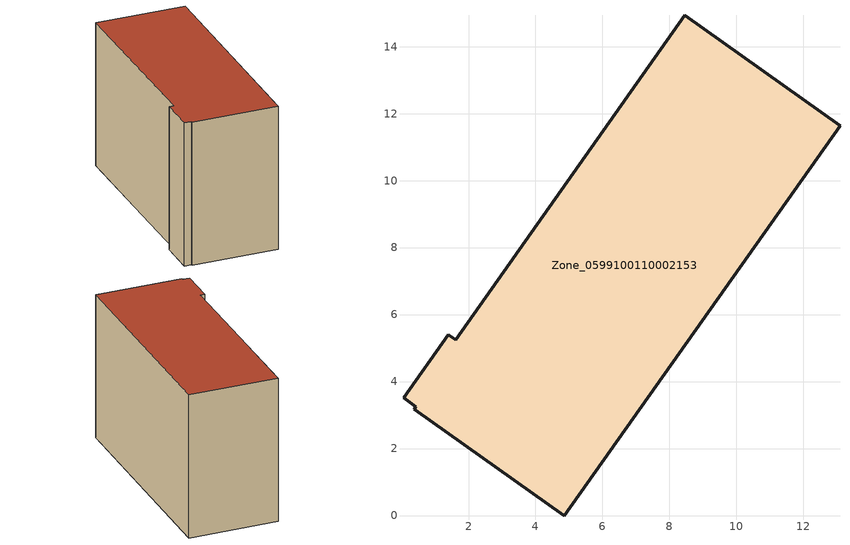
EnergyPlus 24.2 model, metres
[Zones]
Zone_0599100110002153
 floor ground (C_G): 4.85,0 0.37,3.17 0.43,3.25 0.06,3.52 1.39,5.4 1.62,5.24 8.45,14.93 13.09,11.64 z3.89
 wall outside (C_F): 13.09,11.64 8.45,14.93 1.62,5.24 1.39,5.4 0.06,3.52 0.43,3.25 0.37,3.17 4.85,0 13.09,11.64 z3.89:13.33
 roof outside (C_R): 0.37,3.17 4.85,0 13.09,11.64 8.45,14.93 1.62,5.24 1.39,5.4 0.06,3.52 0.43,3.25 z13.33
[BUILDING]
Pand.0599100110002153: North Axis=0; Terrain=City; Loads Convergence Tolerance Value=0.04; Temperature Convergence Tolerance Value=0.4; Solar Distribution=FullExterior; Maximum Number of Warmup Days=25; Minimum Number of Warmup Days=1
[Site:Location]
Rotterdam.The.Hague.AP_ZH_NLD Design_Conditions: Latitude=51.96; Longitude=4.45; Time Zone=1; Elevation=-4.5
[SITE:GROUNDTEMPERATURE:BUILDINGSURFACE]
18, 18, 18, 18, 18, 18, 18, 18, 18, 18, 18, 18
[MATERIAL] Thermal Absorptance=0.9; Solar Absorptance=0.7; Visible Absorptance=0.7
Name | Roughness | Thickness | Conductivity | Density | Specific Heat
G.TI.2015-2018 | MediumSmooth | 0.15 | 0.0428571 | 540 | 1210
F.TI.2015-2018 | Rough | 0.3 | 0.0666667 | 1920 | 840
R.TI.2015-2018 | MediumRough | 0.2 | 0.0333333 | 1500 | 1000
[CONSTRUCTION]
C_G: G.TI.2015-2018
C_F: F.TI.2015-2018
C_R: R.TI.2015-2018
[ZONE]
Zone_0599100110002153: Type=1; Multiplier=1; Ceiling Height=Autocalculate; Volume=Autocalculate; Floor Area=autocalculate; Part of Total Floor Area=Yes
[ZONEINFILTRATION:DESIGNFLOWRATE]
Infil_Zone_0599100110002153: Zone or ZoneList or Space or SpaceList=Zone_0599100110002153; Schedule=AlwaysOn; Design Flow Rate Calculation Method=Flow/Area; Flow Rate per Floor Area=0.0015; Constant Term Coefficient=1; Temperature Term Coefficient=0; Velocity Term Coefficient=0; Velocity Squared Term Coefficient=0
[HVACTEMPLATE:ZONE:IDEALLOADSAIRSYSTEM]
Zone_0599100110002153: Maximum Heating Supply Air Temperature=50; Minimum Cooling Supply Air Temperature=13; Maximum Heating Supply Air Humidity Ratio=0.0156; Minimum Cooling Supply Air Humidity Ratio=0.0077; Heating Limit=NoLimit; Cooling Limit=NoLimit; Dehumidification Control Type=ConstantSensibleHeatRatio; Cooling Sensible Heat Ratio=0.7; Dehumidification Setpoint=60; Humidification Control Type=None; Humidification Setpoint=30; Outdoor Air Method=None; Outdoor Air Flow Rate per Person=0.00944; Outdoor Air Flow Rate per Zone Floor Area=0; Outdoor Air Flow Rate per Zone=0; Demand Controlled Ventilation Type=None; Outdoor Air Economizer Type=NoEconomizer; Heat Recovery Type=None; Sensible Heat Recovery Effectiveness=0.7; Latent Heat Recovery Effectiveness=0.65
[ZONECONTROL:THERMOSTAT]
ThermostatControl_Zone_0599100110002153: Zone or ZoneList=Zone_0599100110002153; Control Type Schedule=DualSetpointControlType; Control 1=Thermostat_Zone_0599100110002153; Temperature Difference Between Cutout And Setpoint=0
[THERMOSTATSETPOINT:DUALSETPOINT]
Thermostat_Zone_0599100110002153: Heating Setpoint Temperature Schedule=HeatingSetpoint_Zone_0599100110002153; Cooling Setpoint Temperature Schedule=CoolingSetpoint_Zone_0599100110002153
[SCHEDULE:COMPACT]
HeatingSetpoint_Zone_0599100110002153: Through: 12/31, For: AllDays, Until: 24:00, 21
CoolingSetpoint_Zone_0599100110002153: Through: 12/31, For: AllDays, Until: 24:00, 24
DualSetpointControlType: Through: 12/31, For: AllDays, Until: 24:00, 4
AlwaysOn: Through: 12/31, For: AllDays, Until: 24:00, 1
